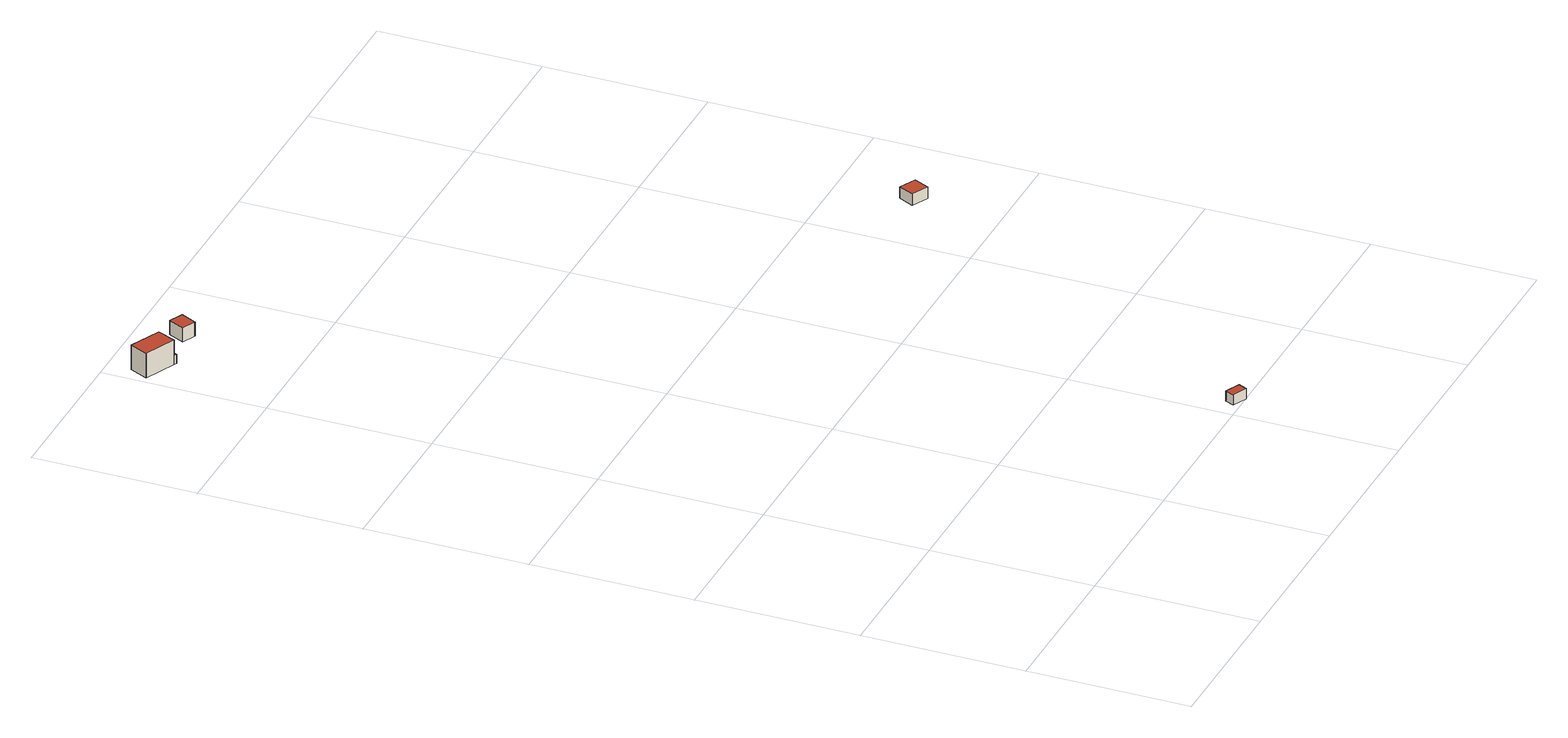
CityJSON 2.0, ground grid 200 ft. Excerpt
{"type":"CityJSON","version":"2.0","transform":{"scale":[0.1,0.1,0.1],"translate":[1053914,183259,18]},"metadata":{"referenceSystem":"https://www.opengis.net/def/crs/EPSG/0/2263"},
"CityObjects":{
"building1":{"type":"Building","attributes":{"name":"Bldg_3210021051","BIN":"4282213"},"geometry":[{"type":"MultiSurface","lod":"2","boundaries":[[[0,1,2,3,4,5,6]],[[7,8,9,10,11]],[[12,13,14,15,16,17,18,19,20,21]],[[0,11,10,1]],[[2,1,21,20]],[[3,2,20,19]],[[4,3,19,18]],[[5,4,18,17]],[[6,5,17,16]],[[0,6,16,15]],[[7,11,15,14]],[[8,7,14,13]],[[9,8,13,12]],[[10,9,12,21]]],"semantics":{"surfaces":[{"type":"RoofSurface","BIN":"4282213"},{"type":"GroundSurface"},{"type":"WallSurface"}],"values":[0,0,1,2,2,2,2,2,2,2,2,2,2,2]}}]},
"building2":{"type":"Building","attributes":{"name":"Bldg_3511007872","BIN":"4569051"},"geometry":[{"type":"MultiSurface","lod":"2","boundaries":[[[22,23,24,25]],[[26,27,28,29]],[[26,29,25,24]],[[27,26,24,23]],[[28,27,23,22]],[[29,28,22,25]]],"semantics":{"surfaces":[{"type":"GroundSurface"},{"type":"RoofSurface","BIN":"4569051"},{"type":"WallSurface"}],"values":[0,1,2,2,2,2]}}]},
"building3":{"type":"Building","attributes":{"name":"Bldg_3511004247","BIN":"4528339"},"geometry":[{"type":"MultiSurface","lod":"2","boundaries":[[[30,31,32,33,34,35,36]],[[37,38,39,40,41,42,43]],[[30,36,43,42]],[[31,30,42,41]],[[32,31,41,40]],[[33,32,40,39]],[[34,33,39,38]],[[35,34,38,37]],[[36,35,37,43]]],"semantics":{"surfaces":[{"type":"RoofSurface","BIN":"4528339"},{"type":"GroundSurface"},{"type":"WallSurface"}],"values":[0,1,2,2,2,2,2,2,2]}}]},
"building4":{"type":"Building","attributes":{"name":"Bldg_3511011810","BIN":"4514032"},"geometry":[{"type":"MultiSurface","lod":"2","boundaries":[[[44,45,46,47]],[[48,49,50,51]],[[48,51,47,46]],[[49,48,46,45]],[[50,49,45,44]],[[51,50,44,47]]],"semantics":{"surfaces":[{"type":"GroundSurface"},{"type":"RoofSurface","BIN":"4514032"},{"type":"WallSurface"}],"values":[0,1,2,2,2,2]}}]}
},
"vertices":[
[493,11499,183],[390,11274,183],[421,11260,183],[430,11256,183],[481,11367,183],[548,11336,183],[600,11450,183],[112,11673,385],[9,11448,385],[10,11448,385],[390,11274,385],[493,11499,385],[10,11448,67],[9,11448,67],[112,11673,67],[493,11499,67],[600,11450,67],[548,11336,67],[481,11367,67],[430,11256,67],[421,11260,67],[390,11274,67],
[4390,2,9],[4209,85,9],[4257,190,9],[4438,108,9],[4257,190,141],[4209,85,141],[4390,2,141],[4438,108,141],
[1114,11514,241],[987,11575,241],[893,11379,241],[1048,11304,241],[1061,11298,241],[1065,11306,241],[1156,11494,241],[1065,11306,59],[1061,11298,59],[1048,11304,59],[893,11379,59],[987,11575,59],[1114,11514,59],[1156,11494,59],
[6996,4928,30],[6786,5031,30],[6879,5221,30],[7089,5118,30],[6879,5221,176],[6786,5031,176],[6996,4928,176],[7089,5118,176]
]}
